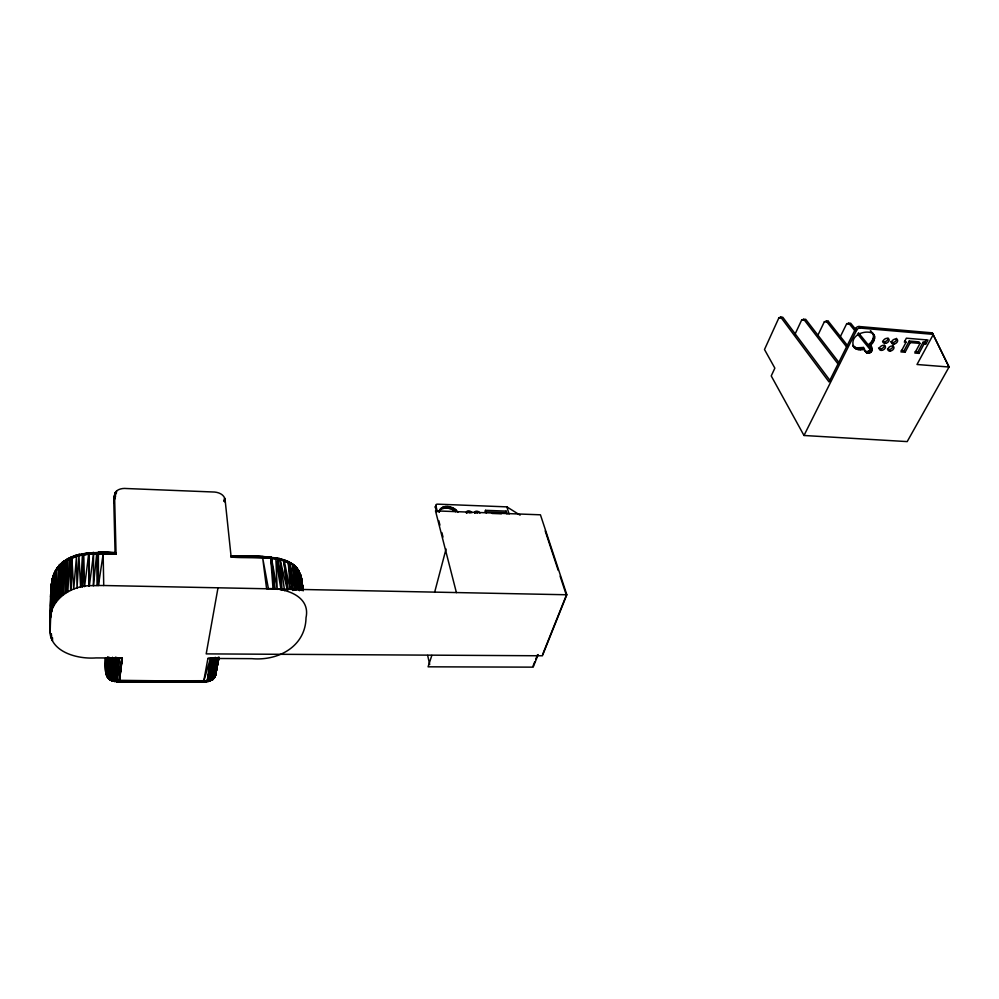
<?xml version="1.0" encoding="UTF-8"?>
<svg xmlns="http://www.w3.org/2000/svg" width="999" height="999" viewBox="0 0 999 999"><rect width="100%" height="100%" fill="white"/><g stroke="black" fill="none" stroke-linecap="round" stroke-linejoin="round"><path stroke-width="1.5" d="M50.762 606.455L50.787 600.312M117.045 680.956C116.196 682.592 119.98 682.579 119.468 680.906L122.303 658.041L96.016 657.916C76.436 659.415 46.753 651.286 50.062 626.211C46.641 601.273 70.517 584.44 93.419 585.701L93.569 552.497M111.089 658.091L109.278 678.321C111.026 681.63 107.293 677.172 106.806 675.374L109.453 657.929M51.473 600.948L51.436 588.336L50.649 596.54L51.561 604.807M51.399 633.741L51.374 638.311L51.449 635.289M71.291 557.966L66.658 560.464L66.396 592.519L67.545 560.027C81.781 551.448 100.125 554.333 116.059 553.958L103.184 553.034L88.674 553.608L71.891 557.405L71.091 590.259L71.891 557.405L73.127 556.918M213.262 678.771L215.722 674.8L218.619 657.841M51.299 606.493L51.511 598.426M70.854 557.654L65.559 560.539L62.925 594.705L63.711 562.412L62.288 595.204L62.637 563.124L66.771 559.627L67.532 559.964M300.274 574.075L301.561 583.728L301.198 579.957M301.448 583.466L301.036 577.11L299.25 573.339M301.561 583.728C301.586 549.1 255.319 560.164 230.994 556.081L262.35 556.618L266.883 556.967L267.12 558.154L271.453 557.904L274.837 589.185L270.754 558.379L271.453 557.904L271.054 557.155L270.492 557.854M50.812 616.433L51.311 585.539L52.373 578.546L53.559 577.122M105.557 658.441C103.159 668.556 105.857 683.491 119.468 680.906L206.156 680.719L205.769 681.817L203.509 681.892L114.51 681.493L109.865 679.258L112.999 657.717L110.514 679.732L113.274 681.243L114.848 680.918M50.462 610.764L50.15 632.767L51.411 584.802L52.71 577.797L55.37 571.103L52.173 579.745L50.774 593.406M50.537 606.231L50.687 593.98L49.95 629.595M51.736 581.73L51.786 582.367L52.373 578.546L51.598 611.912L52.373 578.546L54.495 573.988L53.871 576.073M50.1 631.917C48.464 627.709 53.284 559.465 52.085 583.716L52.472 581.505M50.687 617.707L51.936 581.193L51.411 584.802M54.121 604.845L54.745 572.827L55.494 602.484L56.169 570.104L57.018 568.144L58.516 567.694M93.544 553.234L89.111 554.145L88.811 586.088L88.674 554.208C96.104 551.161 107.068 553.596 115.959 552.747L98.352 552.335L115.896 552.734L98.364 552.347L96.703 553.696L97.078 585.564L98.389 553.696L116.034 553.359L115.934 552.709L103.084 552.397L93.556 553.883L89.323 586.051L89.111 554.145L78.909 555.494L71.266 558.229L70.654 590.421L69.668 558.354L72.353 556.555M215.222 675.661L215.709 671.728M51.261 606.505L50.724 596.253L51.823 581.455M51.349 595.317L51.461 585.801M216.009 671.141L214.748 676.748M51.286 613.186L52.173 579.745M52.435 637.724L52.36 640.734L52.348 637.624M107.155 658.516L106.081 673.975L107.78 657.155M51.299 602.809L51.723 584.128M83.754 554.52L88.674 554.208L84.553 586.65L83.766 554.882L82.492 587.037L82.418 555.069L80.632 587.375L78.933 555.881L77.023 588.249L76.498 556.443L73.714 589.26L71.878 558.016C77.772 556.705 84.016 552.684 88.686 553.371M50.837 595.991L51.411 592.245L51.149 595.529M96.703 553.696L93.419 585.701L98.426 585.514L103.209 553.708L116.059 554.045L114.585 496.166C114.048 489.797 121.578 487.912 126.573 488.536L212.625 491.97C217.907 491.858 224.763 494.255 225.162 500.387L231.144 557.067C250.587 558.816 271.478 555.194 289.997 562.899L292.919 590.484M50.649 596.54L51.473 584.627M54.745 572.827L53.284 606.705L53.821 574.55C52.735 572.277 71.853 552.372 58.966 566.733M71.266 558.229L66.658 560.464L65.272 593.144L65.572 561.176L67.982 558.553L69.356 558.928M106.081 673.975L107.88 658.241L106.094 673.438L107.667 676.972M301.611 584.34L301.273 577.597L300.249 576.411M78.909 555.494L79.133 554.457L79.708 554.87M108.217 657.342L106.106 673.501L108.317 677.497L113.212 680.419L116.408 657.379L113.249 680.132L115.484 657.155L112.013 680.831L110.527 679.832L119.393 681.443L205.994 681.455L212.225 679.407L214.535 676.872M114.585 496.016L113.836 503.121L115.085 553.421M114.61 498.139L114.897 493.581L113.936 501.498M114.498 681.156L117.32 657.604L113.649 680.257L203.771 681.343M52.248 580.744L51.561 584.39L52.872 577.584M114.985 497.627L115.36 492.432L114.685 498.201M74.176 556.843L74.488 555.781L79.283 554.433M51.161 592.507L51.411 589.647M114.298 500.087L114.823 493.956L113.836 503.121L114.585 496.166M113.774 658.116L111.9 679.72L113.649 680.257M114.086 500.911L114.623 494.93M110.015 658.391L108.229 677.384L110.639 657.642L108.204 677.921L112.687 680.331M218.744 658.541L214.922 676.61M115.397 495.879L115.097 498.663L115.459 495.791M116.284 493.668L116.596 490.896M224.563 501.535L224.875 498.788L224.438 501.66M224.3 501.298L224.65 498.201L224.188 500.911M869.118 344.243C877.322 349.413 866.57 358.629 864.435 349.026C860.364 350.549 854.694 349.962 852.784 345.492L856.343 347.877L863.436 347.465C863.873 356.094 875.986 349.163 869.118 344.243C872.314 341.571 875.149 336.626 872.539 332.667M108.304 657.579L106.418 674.387L108.579 658.179M119.468 680.868L122.053 658.041L119.231 680.868C118.032 679.557 114.785 682.904 119.318 681.817L205.769 681.817L205.307 680.956M119.231 680.868L122.303 658.041M108.654 658.391L106.893 676.348M109.578 658.154L107.368 676.66M112.475 657.442L109.915 678.721L109.253 678.596M114.535 680.731L115.784 680.644L119.418 657.904L117.095 680.731L121.828 658.041L118.569 657.779L115.784 680.644L119.405 681.355L208.441 680.956L212.412 679.058L216.795 657.866M439.348 511.725C441.246 503.259 454.595 506.106 457.879 512.35M109.091 657.404L107.28 676.061M217.507 658.553L213.349 678.633L212.4 679.77L213.836 678.196L217.57 658.491M52.435 580.556L52.01 583.778L52.572 583.391M115.072 497.477L115.847 491.708M105.769 670.779L106.094 673.438L107.555 657.255M109.066 657.367L106.693 675.174C105.345 671.765 106.294 672.065 105.794 658.241L106.131 673.713L105.607 658.129M109.828 658.503L107.442 676.473L108.192 677.672M215.622 675.049L215.821 671.49L215.971 672.976M111.039 658.041L108.317 677.497L109.528 679.507L108.367 678.471M93.556 552.809L103.122 552.397L103.734 585.514L566.833 594.767L540.434 514.81L435.502 510.864L456.406 592.607M61.463 564.959L59.553 565.009L58.904 566.271L58.679 598.426L59.128 566.333L66.658 560.464M112.425 657.404L108.704 678.146M111.863 679.994L110.514 679.095L113.686 658.066M209.74 680.431L213.661 657.804L207.917 658.441L203.584 681.867L205.881 681.718L116.945 681.83L205.881 681.718L203.671 681.693L207.43 680.644L212.612 658.066L208.541 680.431L213.661 657.804L209.678 680.656L205.382 681.193M118.569 657.779L114.573 680.431C112.15 679.42 114.261 682.504 112.288 680.756L114.66 681.405L113.199 681.006M210.402 679.882L212.113 679.932L215.01 676.473L218.369 657.529M217.982 587.936L206.194 653.883L542.407 655.781L566.833 594.767M215.971 672.689L218.793 658.004L215.372 675.486L218.719 657.879M214.623 677.397L213.886 678.433L217.919 658.079L213.361 678.746L215.747 674.525M214.186 677.971L213.749 678.433L215.035 676.435L218.369 658.541L215.01 676.473M219.006 657.242L215.035 676.435L218.631 658.066M218.506 657.542L216.284 669.642L218.506 657.642M216.82 657.841L212.849 678.758L217.245 657.504L213.411 678.371L211.239 680.282L214.76 677.21L214.023 678.271M215.459 675.486L218.893 657.354M870.117 345.791C888.148 325.986 846.428 328.796 853.77 347.053M52.885 579.345L53.297 577.247M207.23 681.143L210.414 658.353L203.871 680.868C208.541 681.867 210.265 681.505 214.323 677.472L218.282 657.654M115.822 553.034L93.556 552.659M63.699 561.775L65.534 560.963M55.02 571.453L52.348 579.183L52.01 610.189L53.359 575.998L52.959 607.417L53.521 574.85M62.288 595.204L61.963 563.736L60.764 596.415L60.377 564.522L63.112 562.037M434.64 592.282L446.053 548.988M50.899 599.388L50.949 592.844M436.488 511.688L435.339 507.217L435.826 505.594A2.223 1.449 16.7 0 1 437.574 504.158L506.868 506.868L520.079 515.147M53.072 577.41L54.021 574.263M53.609 576.211L54.246 574.113M439.485 510.601L438.998 512.212L439.897 509.565M439.41 511.176L440.596 508.641M440.097 510.252L441.533 507.854M441.046 509.465L442.694 507.23M442.195 508.841L443.544 508.404L444.043 506.793M443.544 508.404L445.03 508.154L445.529 506.543M445.03 508.154L446.628 508.104L447.115 506.505M446.628 508.104L448.276 508.266L448.763 506.655M448.276 508.266L449.925 508.616L450.424 507.017M456.131 510.114L455.631 511.725L451.523 509.165L452.023 507.554M453.047 509.877L453.546 508.266M454.42 510.739L454.92 509.128M211.576 680.269L212.225 679.407M431.83 655.406L428.084 666.82L533.179 667.145L538.161 654.607M485.514 510.327L484.977 511.913L505.569 512.699L506.118 511.113L485.514 510.327L486.363 513.236M62.5 562.187L60.402 565.172L58.816 598.276L58.904 566.271L60.377 564.522M532.942 666.308L534.665 661.962M535.814 659.065L537.537 654.707M542.569 654.62L566.371 595.142L560.114 576.161M54.695 573.064L56.419 570.741M53.334 575.362L57.405 567.882M778.92 317.782L764.497 349.513L774.862 368.144L771.228 375.936L803.995 435.489L907.192 441.595L949.05 367.02L932.267 332.842L859.065 326.498A2.685 1.823 -31.2 0 0 855.768 328.384L829.033 381.955L780.694 317.083L778.92 317.782L781.018 317.957M794.617 335.077L801.772 319.767L805.656 319.255L839.422 363.137M817.719 335.564L824.362 321.74L828.271 321.228L847.489 345.517M839.947 337.425L846.715 323.676L850.636 323.189L855.506 329.183M803.995 435.489L856.767 329.945A2.685 1.823 -31.1 0 1 860.077 328.059L933.353 334.378L916.995 364.498L949.05 367.02L932.267 332.842M905.007 340.684L906.056 342.232L900.923 351.91L905.106 352.247L910.251 342.582L909.202 341.034L904.07 350.699L905.106 352.247M301.124 590.084L298.364 570.142L296.603 567.844L295.329 567.719M909.202 341.034L918.955 341.858L920.017 343.406L914.822 353.034L918.98 353.371L924.175 343.756L923.113 342.207L917.931 351.823L918.98 353.371M906.056 342.232L904.307 342.083L906.368 338.186L928.009 340.022L925.911 343.893L924.849 342.357L926.248 339.772M215.035 676.435L215.422 675.761M54.783 571.915L57.018 568.144M55.844 570.866L57.642 567.794M56.119 570.791L57.305 568.756M54.658 572.477L56.169 570.104L55.669 602.235L56.531 569.642L57.055 600.287L58.916 566.595L56.506 569.305L59.965 564.835M213.811 678.508L214.96 676.748L214.323 677.472M266.496 556.955L230.994 556.081L231.144 557.067L267.045 557.517L262.675 557.892L262.375 556.63L230.819 555.756L266.708 556.78L236.688 556.043M213.561 678.671L214.473 677.559L213.836 678.196M271.204 557.242L230.757 555.781M56.731 568.518L59.553 565.009M56.556 569.018L59.74 564.91M57.905 567.732L60.215 564.797M278.858 559.015L279.658 558.603L280.132 559.602M270.791 557.33L275.599 557.942L288.261 562.587L292.557 590.309L288.599 562.724L287.6 561.226L286.238 561.7M59.228 565.297L60.951 563.573L62.438 563.511M59.016 565.721L61.351 563.424M58.953 565.971L61.588 563.399M60.789 564.822L62.138 563.436M212 679.582L212.787 678.796M211.051 680.232L213.386 677.959M215.235 672.339L215.759 673.463M60.44 564.26L62.887 562.062M212.113 679.932L212.924 679.382M275.012 557.904L279.545 558.578M212.4 679.77L212.987 679.32L212.263 679.869M62.213 562.449L64.373 560.814M62.113 562.637L64.56 560.776M64.773 560.764L61.963 563.111L62.637 563.124M71.891 557.405L69.68 559.003L67.857 591.708L67.557 559.39L65.559 560.539M210.851 680.144L211.763 679.52M63.936 561.138L66.771 559.627M63.749 561.525L66.558 559.577M211.413 680.294L213.224 678.983M65.684 560.077L68.456 558.491M65.609 560.289L68.656 558.541M288.187 562.362L289.997 562.899L288.599 562.724L292.769 590.397M113.399 681.206L110.577 680.057L112.013 680.831L111.276 680.144M67.67 558.941L70.479 557.492M67.607 559.153L70.654 557.554M209.815 680.644L212.15 679.645M212.063 679.832L207.767 681.38M284.303 560.764L282.992 559.952L288.074 561.775M69.843 557.742L72.615 556.58M69.705 558.104L72.777 556.655M828.271 321.228L824.362 321.74M72.053 556.805L79.47 554.57M71.99 556.967L79.583 554.707M71.928 557.167L78.971 554.795M210.926 680.232L205.444 681.393M210.839 680.419L207.867 681.468L209.34 681.193M209.016 681.193L210.652 680.706M74.488 555.781L79.208 554.42M74.338 555.981L84.291 553.958M299.5 573.426L298.251 570.529L300.599 574.837L295.754 567.457L290.322 563.074L293.356 564.984M79.021 554.645L84.141 553.646M78.946 554.982L84.216 553.783M79.833 555.082L82.867 554.482M209.54 680.232L207.43 680.644L211.513 658.216L207.342 680.644L203.858 680.906M294.23 566.47L296.166 567.42L299.288 590.571L296.166 567.42L293.256 565.222M205.582 681.68L208.304 681.293M208.142 681.48L203.546 681.892M83.829 553.683L88.886 553.021M83.804 553.833L88.923 553.159M83.779 554.02L88.973 553.334M210.989 680.007L209.79 680.144L214.448 657.617L211.051 679.732L215.285 657.292L211.151 679.695L215.509 658.591L212.275 679.133L216.271 658.166L212.812 679.045M88.711 553.034L93.644 552.984M88.699 553.184L93.594 552.497M114.498 681.306L119.393 681.443M115.984 552.859L98.339 552.41L115.859 552.859L103.009 552.709M231.056 556.406L271.341 557.492M103.734 585.514L98.426 585.514L98.389 553.084M203.746 681.43L117.02 681.281M207.917 658.441L251.948 658.653C278.047 661.088 305.519 646.653 306.019 617.719C310.901 595.354 283.753 587.487 266.596 588.711L262.675 557.892L268.431 588.761M103.159 552.572L116.009 553.046L98.314 552.834L103.184 553.034M102.984 552.884L107.268 552.947M265.022 556.93L262.088 556.893L271.266 557.355M236.626 556.193L266.571 556.855L262.2 556.668M230.994 556.081L266.883 556.967M230.931 555.881L266.708 556.78M112.987 552.922L98.339 552.509L103.172 552.697M492.045 513.449L501.373 513.798M98.314 552.834L101.411 552.959M262.55 557.105L271.391 557.679M262.375 556.63L266.833 556.868M103.197 553.134L116.059 553.958M901.285 350.474L904.07 350.699M915.159 351.598L917.931 351.823M923.113 342.207L924.849 342.357M910.251 342.582L920.017 343.406M924.175 343.756L925.911 343.893M780.694 317.083L782.791 317.27L830.306 380.869M801.772 319.767L803.833 319.942M846.715 323.676L848.738 323.863M116.995 681.468L119.343 681.705M109.865 679.008L110.514 679.095M270.692 557.454L284.166 560.277M270.592 557.629L275.736 558.266M275.237 557.754L279.845 558.778M279.42 558.591L283.878 559.827M279.158 558.716L284.078 560.089M284.24 560.501L275.799 558.491L271.528 558.491L277.235 589.41L275.874 559.115L281.081 589.959L277.834 559.403L282.055 590.159L280.145 559.977L287.387 589.972M449.925 508.616L451.523 509.165M109.066 679.12L110.976 680.282M293.956 565.234L294.83 566.158L297.115 589.822M283.629 559.715L287.737 561.313M283.329 559.765L287.974 561.575M282.804 560.114L289.997 562.899M112.175 680.819L110.552 679.994L111.851 680.419M111.863 679.67L112.85 680.119M112.537 680.506L108.729 678.608L109.303 679.145L107.38 676.91M287.1 561.213L289.81 562.474M286.9 561.276L289.91 562.662M110.539 679.919L111.876 680.581M296.166 567.42L294.905 566.783L298.414 589.76M289.061 562.05L291.546 563.461M288.661 562.125L291.745 563.898L290.047 563.523L294.792 590.209M288.436 562.225L291.596 564.185M296.603 567.844L300.087 590.097M108.729 678.608L111.126 680.232M871.578 331.643L870.354 330.856L871.365 332.417M290.946 563.036L293.157 564.547M290.547 563.024L293.269 564.747M109.865 679.258L107.068 675.973M108.854 678.933L109.878 679.582M292.52 564.098L294.618 565.721M292.32 564.073L294.83 566.158M106.481 672.477L105.557 657.954M109.915 678.583L110.714 679.283M110.052 679.557L108.429 677.896M294.33 565.409L295.804 566.795M108.229 678.134L109.216 679.17M295.642 566.645L297.115 568.294M295.254 566.458L297.34 568.743L296.241 568.019L299.812 590.134M294.518 566.421L295.904 567.669M108.691 677.896L109.378 678.733M107.417 677.135L108.754 678.746M858.441 332.779L872.09 349.563L870.891 347.577M848.613 323.014L855.481 331.481M857.442 333.903L870.204 349.638M298.838 570.928L299.313 571.865L297.402 569.355L300.911 590.259M826.223 321.054L846.365 346.566M803.583 319.081L838.211 364.198M296.391 567.757L297.402 569.118M873.201 333.866L874.212 335.427M873.538 335.227L874.562 336.788M873.563 336.713L874.575 338.261M873.251 338.261L874.262 339.822M872.639 339.835L873.65 341.396M871.715 341.383L872.726 342.944M870.529 342.869L871.54 344.43M859.065 326.498L860.077 328.059M871.078 348.326L872.077 349.887M871.028 348.751L872.027 350.312M870.891 349.188L871.89 350.749M870.666 349.625L871.665 351.186M870.366 350.05L871.365 351.598M855.768 328.384L856.767 329.945M869.992 350.437L870.991 351.998M869.567 350.799L870.566 352.36M869.08 351.099L870.092 352.659M868.581 351.348L869.58 352.909M868.056 351.536L869.055 353.097M867.532 351.648L868.531 353.209M867.02 351.685L868.019 353.246M866.545 351.648L867.544 353.209M863.436 347.465L864.435 349.026M866.121 351.536L867.12 353.097M865.221 350.786L866.745 352.909M861.563 347.964L862.549 349.525M859.714 348.201L860.701 349.775M857.966 348.176L858.953 349.737M856.343 347.877L857.329 349.438M854.919 347.315L855.906 348.876M853.72 346.516L854.707 348.077M297.989 569.492L299.238 571.59M297.615 569.218L298.664 570.766M106.781 675.911L107.83 677.747M301.348 580.169L303.122 590.097L301.361 578.196L303.147 590.634M106.481 675.374L105.944 673.301M298.002 570.454L298.838 572.377M301.311 590.384L298.464 570.741L299.937 573.701L302.597 589.86L300.574 575.162L302.984 590.234M106.369 674.924L107.268 676.798M545.179 530.894L558.191 570.317M506.868 506.868L509.078 514.035M506.118 511.113L507.005 514.01M301.273 577.597L301.723 581.281M435.826 505.594L437.375 511.625M438.786 520.641L439.935 525.112M441.845 532.579L442.994 537.05M300.412 574.3L301.361 577.884M427.659 655.431L429.707 664.472M290.022 589.422L284.328 561.101L287.887 590.047L283.728 560.864L287.55 589.934M302.11 587.262L302.622 590.197M298.464 570.741L301.823 590.446M302.085 587.375L302.56 590.397M301.76 581.555L303.122 590.434M303.109 589.585L301.261 577.347L303.234 590.609M298.251 570.354L301.236 590.259M296.179 589.46L292.582 564.922L295.142 590.197M280.145 559.977L284.565 590.646M296.853 589.897L293.431 565.596L296.353 589.585M300.087 573.638L302.285 590.384M295.754 567.457L298.626 589.922M106.044 672.052L105.757 658.204L106.431 674.05M288.224 562.262L290.397 589.422M105.869 671.728L106.019 673.513L105.882 671.765M270.754 558.379L273.039 589.01M106.106 658.453L106.406 669.367M105.844 658.304L106.131 672.152L105.931 658.291M106.244 658.441L106.406 667.794M105.582 658.016L105.819 671.528M896.465 338.361A3.322 2.21 -31.4 0 1 894.58 341.958A3.322 2.21 -31.4 0 1 890.683 341.633M888.123 338.211A3.334 2.223 -31.3 0 1 886.076 341.258A3.334 2.223 -31.3 0 1 882.529 341.383M892.781 345.379A3.309 2.185 -31.1 0 1 891.283 348.726A3.309 2.185 -31.1 0 1 887.387 349.076M884.465 345.242A3.309 2.198 -31 0 1 882.055 348.451A3.309 2.198 -31 0 1 878.546 347.939M466.745 513.199A2.772 1.811 17.8 0 1 468.281 510.876A2.772 1.811 17.8 0 1 471.803 512.887M474.662 512.999A2.772 1.798 18.1 0 1 476.748 511.188A2.772 1.798 18.1 0 1 479.92 513.199M435.339 507.217A2.223 1.449 16.7 0 1 436.076 505.931M474.987 512.986A2.76 1.798 18.1 0 1 477.609 513.086M466.408 512.974A2.772 1.811 17.8 0 1 470.142 513.111M51.024 633.928L50.999 636.987L51.049 633.915M114.498 658.378L111.938 679.745L114.485 658.378M119.218 681.867L116.945 681.83L119.218 681.867M256.019 556.955L236.526 556.518L256.019 556.942M266.945 557.117L262.5 556.93L266.945 557.117M111.9 680.706L110.627 680.169L111.95 680.794M885.514 343.369A3.334 2.223 -31.3 0 0 888.985 339.198A3.334 2.223 -31.3 0 0 883.753 339.947A3.334 2.223 -31.3 0 0 885.514 343.369M881.88 350.374A3.322 2.198 -31 0 0 885.326 346.228A3.322 2.198 -31 0 0 880.107 346.978A3.322 2.198 -31 0 0 881.88 350.374M894.018 344.068A3.334 2.21 -31.4 0 0 897.502 339.91A3.334 2.21 -31.4 0 0 892.282 340.659A3.334 2.21 -31.4 0 0 894.018 344.068M890.359 351.061A3.309 2.185 -31.1 0 0 893.818 346.928A3.309 2.185 -31.1 0 0 888.623 347.677A3.309 2.185 -31.1 0 0 890.359 351.061"/></g></svg>
